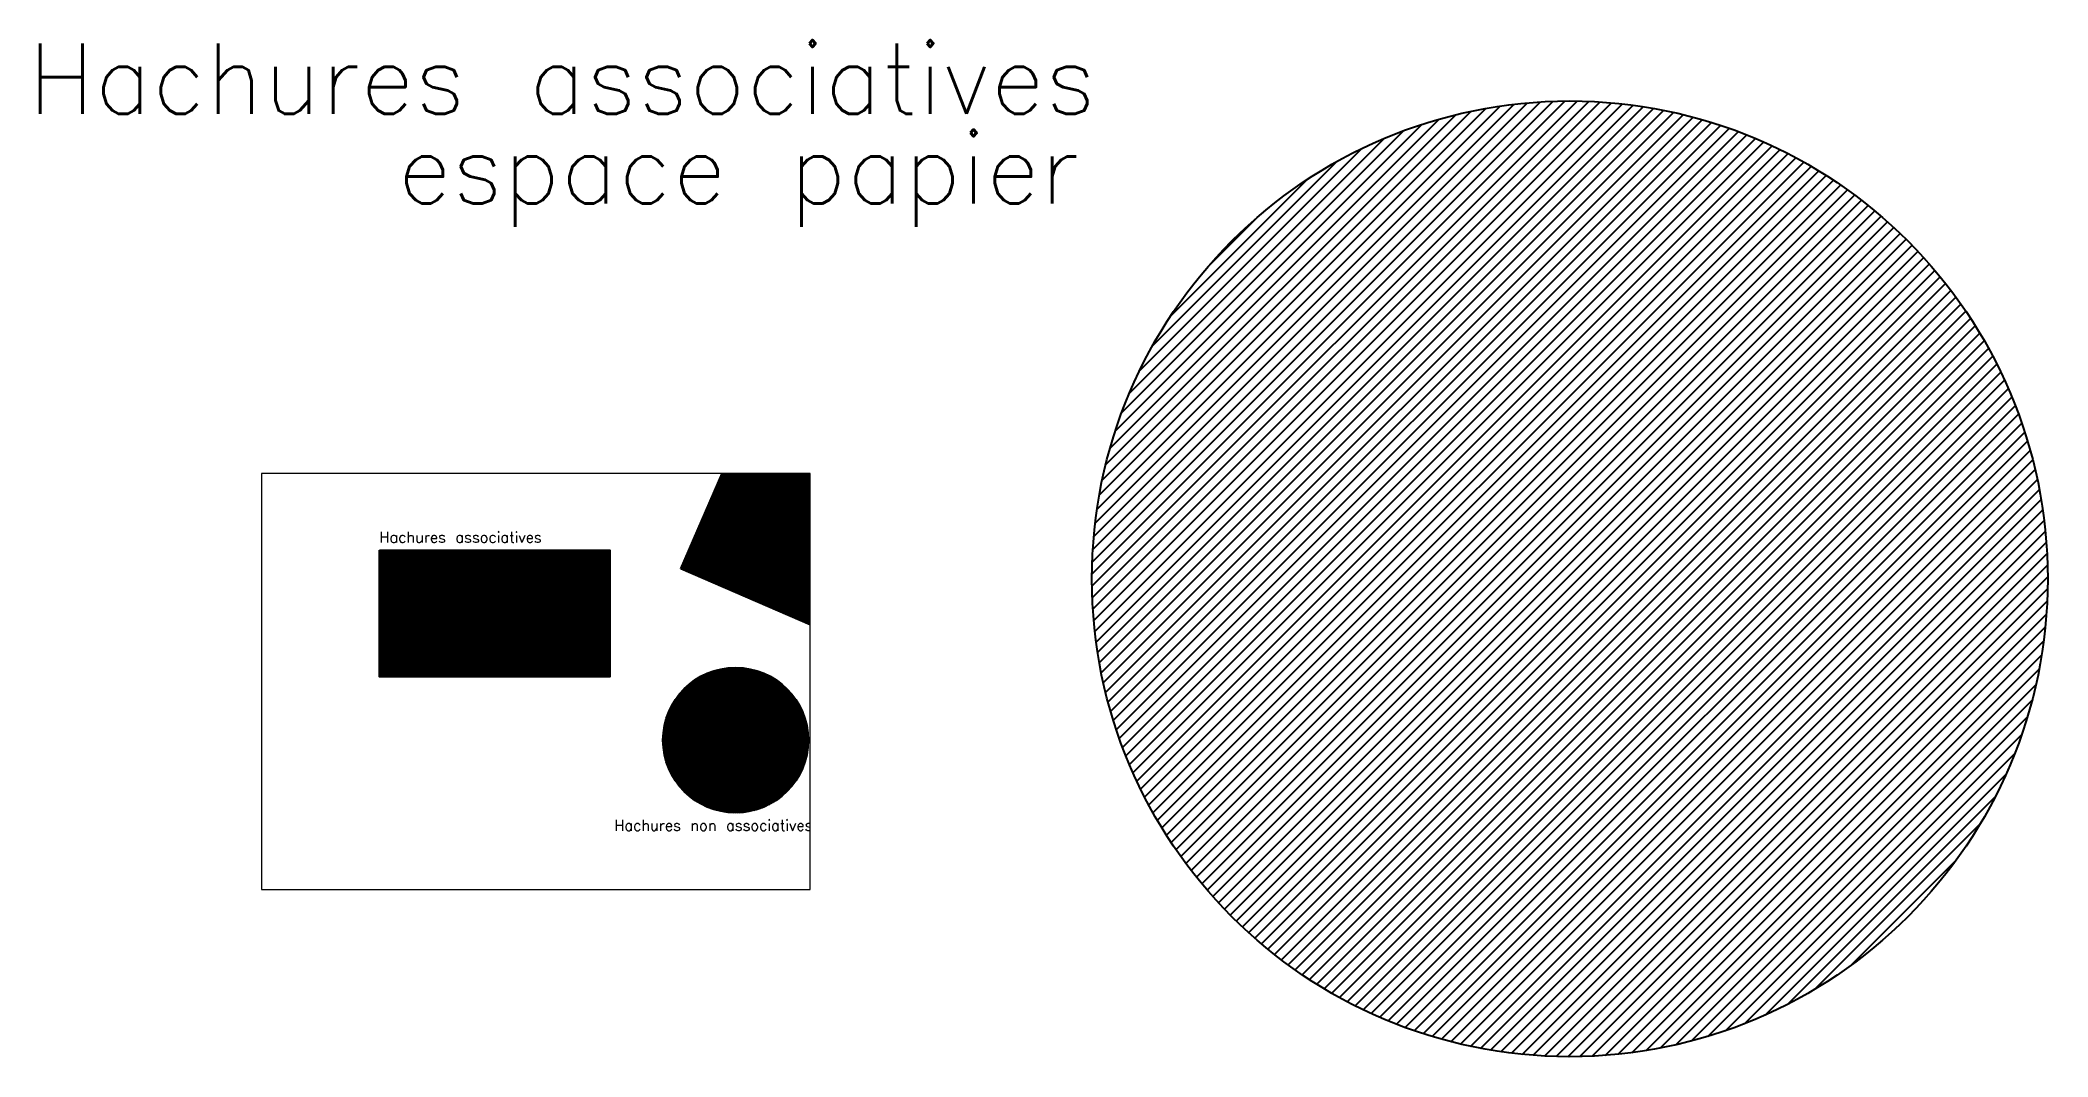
# Paper-space layout 'Présentation1' of a CAD drawing. Extents: x -57 to 695, y -43 to 338.
# The model-space entities are those that its viewports show. They can reach past a viewport. Long polylines and large blocks are cut down to what shows.
import ezdxf

# ---------------------------------------------------------------- set-up
doc = ezdxf.new("R2010")
doc.units = 0
doc.header["$LTSCALE"] = 0.001
doc.styles.get("Standard").update_dxf_attribs({"font": 'txt.shx'})

msp = doc.modelspace()

# ---------------------------------------------------------------- hatches: boundary and pattern name
h = msp.add_hatch()
h.set_pattern_fill('ANSI31', color=256)
h.paths.add_polyline_path([(758.7, 358.2), (882.2, 644.2), (1413.7, 678.6), (1387.2, 284.8), (1629.5, -29.3), (1288.7, 128.5)])
h = msp.add_hatch()
h.set_pattern_fill('ANSI31', color=256)
h.paths.add_polyline_path([(14.9, 404.6), (583, 404.6), (583, 91.9), (14.9, 91.9)])
h = msp.add_hatch()
h.set_pattern_fill('ANSI31', color=256)
edge = h.paths.add_edge_path()
edge.add_arc((893.5, -64.1), 179.1, 0, 360)

# ---------------------------------------------------------------- linework, layer by layer
at = {"flags": 128}
msp.add_lwpolyline([(758.7, 358.2), (882.2, 644.2), (1413.7, 678.6), (1387.2, 284.8), (1629.5, -29.3), (1288.7, 128.5)], close=True, dxfattribs=at)
msp.add_lwpolyline([(14.9, 404.6), (583, 404.6), (583, 91.9), (14.9, 91.9)], close=True)
msp.add_circle((893.5, -64.1), 179.1)

# ---------------------------------------------------------------- texts
for s, p in [('Hachures associatives', (14.9, 423.2)), ('Hachures non associatives', (594.4, -287.4))]:
    msp.add_text(s, height=26.405).set_placement(p)

psp = doc.layouts.new('Présentation1')

# ---------------------------------------------------------------- hatches: boundary and pattern name
h = psp.add_hatch()
h.set_pattern_fill('ANSI31', color=256)
h.set_pattern_definition([(45, (-377.421, 200.102), (-2.245064, 2.245064), [])])
edge = h.paths.add_edge_path()
edge.add_arc((516.07, 135.97), 179.13, 0, 360)

# ---------------------------------------------------------------- linework, layer by layer
psp.add_circle((516.07, 135.97), 179.13)

# ---------------------------------------------------------------- texts
for s, p in [('Hachures associatives', (-61.83, 310.24)), ('espace papier', (76.66, 276.7))]:
    psp.add_text(s, height=26.4055).set_placement(p)

# ---------------------------------------------------------------- viewports
at = {"layer": '0'}
psp.add_viewport(center=(128.5, 97.5), size=(205.6, 156), view_center_point=(400.87, 80.65), view_height=1026.4837, dxfattribs=at)

doc.saveas('drawing.dxf')
